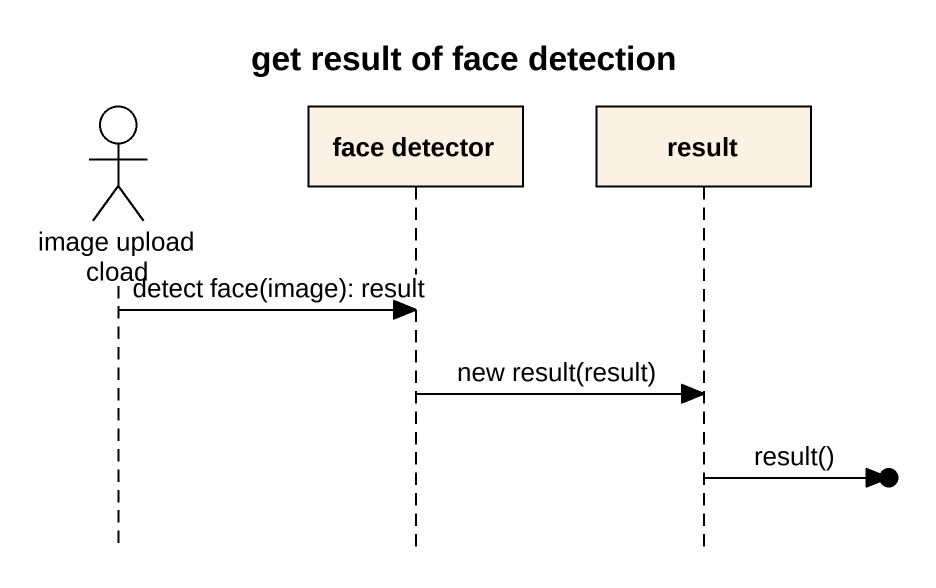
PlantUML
@startuml
title get result of face detection
hide footbox
actor "image upload cload" as image_upload_cload
participant "face detector" as face_detector
participant result

image_upload_cload -> face_detector : detect face(image): result
face_detector -> result : new result(result)
result ->o] : result()
@enduml
